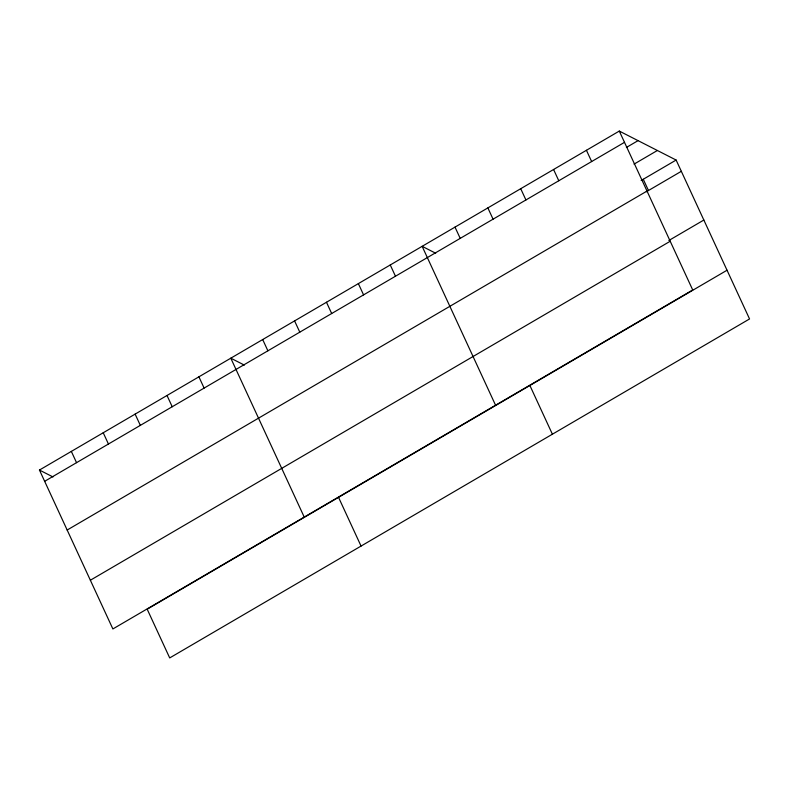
<?xml version="1.0" encoding="UTF-8"?>
<svg xmlns="http://www.w3.org/2000/svg" width="789" height="789" viewBox="0 0 789 789"><rect width="100%" height="100%" fill="white"/><g stroke="black" fill="none" stroke-linecap="round" stroke-linejoin="round"><path stroke-width="1.18" d="M619.296 131.073L692.722 289.977L112.876 628.951L39.45 470.047L619.296 131.073L676.124 160.049L749.55 318.953L169.704 657.927L147.188 609.207L727.034 270.233M44.657 481.31L624.503 142.336M626.387 147.454L638.054 140.639M634.05 164.122L657.375 150.492M641.151 180.494L676.124 160.049M67.164 530.03L647.01 191.066M646.349 191.757L681.331 171.312M668.865 240.487L703.847 220.032M90.36 580.231L670.206 241.256M435.696 253.23L422.145 246.326L495.571 405.23M244.343 365.09L230.802 358.186L304.229 517.091M39.45 470.047L52.991 476.95M643.272 179.261L648.469 190.524M586.434 150.285L591.642 161.548M553.582 169.497L558.79 180.76M520.72 188.699L525.928 199.962M487.868 207.911L493.066 219.174M529.892 385.486L552.399 434.206M455.006 227.114L460.214 238.377M390.259 264.966L395.467 276.229M358.364 283.616L363.571 294.879M326.478 302.256L331.676 313.519M294.583 320.896L299.79 332.159M338.54 497.346L361.056 546.067M262.688 339.546L267.895 350.809M198.907 376.826L204.114 388.089M167.012 395.476L172.219 406.739M135.126 414.117L140.334 425.379M103.231 432.757L108.438 444.02M71.345 451.407L76.543 462.67"/></g></svg>
